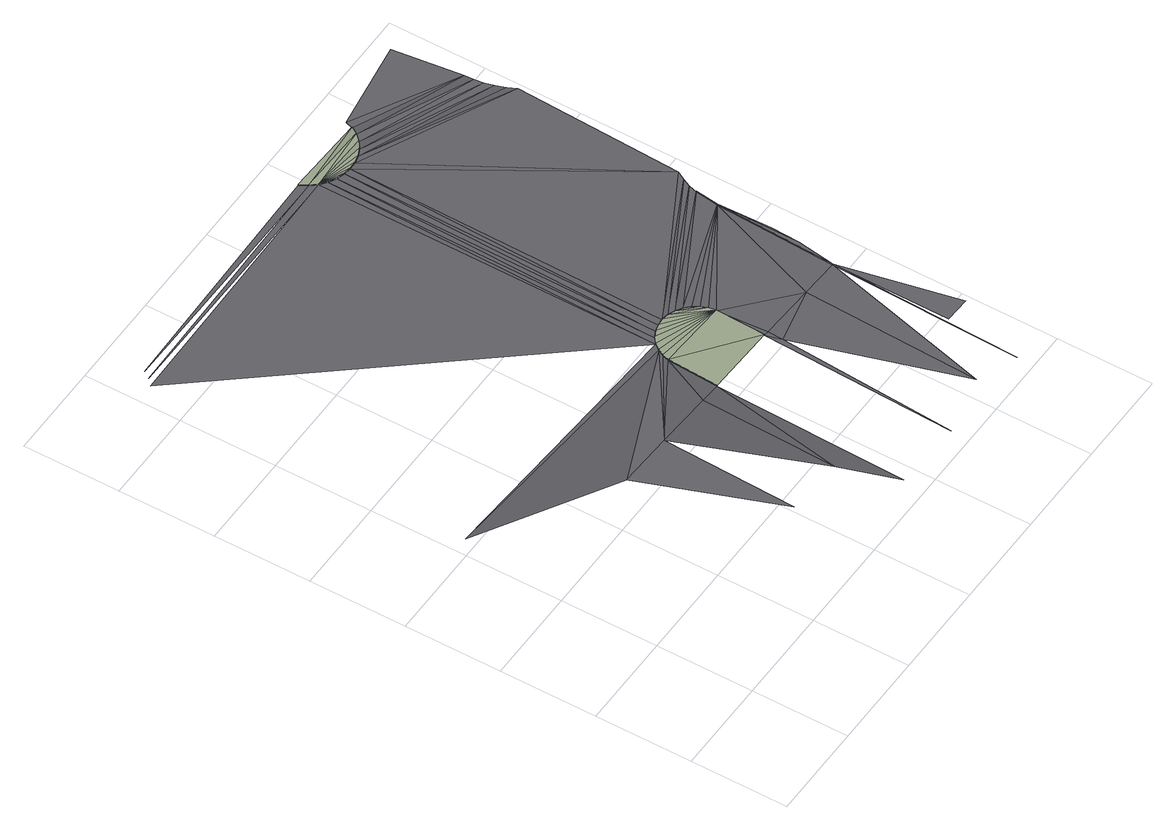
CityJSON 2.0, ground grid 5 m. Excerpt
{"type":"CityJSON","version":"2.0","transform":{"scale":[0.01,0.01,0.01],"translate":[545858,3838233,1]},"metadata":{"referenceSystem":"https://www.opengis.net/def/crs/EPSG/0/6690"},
"CityObjects":{
"road1":{"type":"Road","attributes":{"RoadStructureAttribute.sectionType":"1"},"geometry":[{"type":"MultiSurface","lod":"3","boundaries":[[[0,1,2]],[[3,4,1]],[[5,4,3]],[[3,6,5]],[[7,8,9]],[[9,10,7]],[[11,10,9]],[[9,12,11]],[[13,11,12]],[[14,15,16]],[[17,15,13]]],"semantics":{"surfaces":[{"type":"TrafficArea","function":"1010"},{"type":"TrafficArea","function":"1000"},{"type":"TrafficArea","function":"2000"},{"type":"AuxiliaryTrafficArea","function":"2000"}],"values":[0,0,1,1,1,1,0,0,0,2,3]}}]},
"road2":{"type":"Road","attributes":{"RoadStructureAttribute.sectionType":"4"},"geometry":[{"type":"MultiSurface","lod":"3","boundaries":[[[18,2,19]],[[19,2,1]],[[18,19,20]],[[20,21,22]],[[23,19,1]],[[24,1,4]],[[1,24,23]],[[21,25,26]],[[25,27,28]],[[4,5,24]],[[29,24,5]],[[29,30,24]],[[31,24,30]],[[31,23,24]],[[32,30,29]],[[33,23,31]],[[33,19,23]],[[34,19,33]],[[34,20,19]],[[35,20,34]],[[35,36,20]],[[30,37,31]],[[31,37,33]],[[38,36,35]],[[38,39,36]],[[33,37,34]],[[40,39,38]],[[34,37,35]],[[40,41,39]],[[35,37,38]],[[42,41,40]],[[42,43,41]],[[37,30,32]],[[38,37,40]],[[44,43,42]],[[44,45,43]],[[40,37,42]],[[46,45,44]],[[42,37,44]],[[45,46,47]],[[7,48,32]],[[49,47,46]],[[44,50,46]],[[48,7,10]],[[49,51,47]],[[46,52,49]],[[53,51,49]],[[53,54,51]],[[44,37,50]],[[32,48,37]],[[49,52,53]],[[46,50,52]],[[52,54,53]],[[52,55,54]],[[50,55,52]],[[56,37,48]],[[50,56,55]],[[56,50,37]],[[20,36,57]],[[36,39,58]],[[10,11,48]],[[39,41,59]],[[60,43,45]],[[41,43,61]],[[20,57,21]],[[62,51,54]],[[36,58,57]],[[62,54,55]],[[62,55,56]],[[39,59,58]],[[27,25,63]],[[41,61,59]],[[25,64,63]],[[25,21,64]],[[21,65,64]],[[21,57,65]],[[65,66,64]],[[57,66,65]],[[57,58,66]],[[67,64,66]],[[58,67,66]],[[45,47,68]],[[56,48,62]],[[47,51,69]],[[70,64,67]],[[58,59,67]],[[59,70,67]],[[71,64,70]],[[43,72,61]],[[59,61,70]],[[48,11,62]],[[73,64,71]],[[61,71,70]],[[61,74,71]],[[63,64,75]],[[76,64,73]],[[77,63,78]],[[74,73,71]],[[74,79,73]],[[80,64,76]],[[79,76,73]],[[75,64,80]],[[62,13,15]],[[11,13,62]],[[72,74,61]],[[79,81,76]],[[51,62,69]],[[78,63,75]],[[47,69,68]],[[81,80,76]],[[82,15,83]],[[45,68,60]],[[81,84,80]],[[43,60,72]],[[84,75,80]],[[85,82,83]],[[84,86,75]],[[62,15,82]],[[87,79,74]],[[86,78,75]],[[86,88,78]],[[82,69,62]],[[72,87,74]],[[69,82,89]],[[90,88,86]],[[90,91,88]],[[92,93,79]],[[87,92,79]],[[81,79,93]],[[93,94,81]],[[84,81,94]],[[86,84,95]],[[90,96,91]],[[84,94,95]],[[86,95,90]]],"semantics":{"surfaces":[{"type":"TrafficArea","function":"1020"},{"type":"AuxiliaryTrafficArea","function":"3000"},{"type":"AuxiliaryTrafficArea","function":"2000"},{"type":"TrafficArea","function":"2000"}],"values":[0,0,0,0,0,0,0,0,0,0,1,1,1,1,1,1,1,1,1,1,1,1,1,1,1,1,1,1,1,1,1,1,1,1,1,1,1,1,1,1,1,1,1,0,1,1,1,1,1,1,1,1,1,1,1,1,1,1,0,0,0,0,0,0,0,0,0,0,0,0,1,0,1,1,1,1,1,1,1,1,1,0,0,0,1,1,1,1,0,1,0,1,1,1,1,1,1,1,1,1,1,1,2,0,0,1,0,1,0,1,3,0,1,0,1,3,1,2,0,1,1,2,0,2,0,0,0,0,0,0,0,0,0,0,0]}}]}
},
"vertices":[
[992,413,88],[1017,1112,87],[723,1120,96],[1302,402,75],[1326,1103,70],[1435,1100,63],[1401,101,72],[1807,1089,59],[1771,90,57],[1830,1010,59],[1833,1089,59],[2133,1080,47],[2100,167,47],[2339,1074,40],[2469,459,47],[2339,1074,47],[2339,464,47],[2306,84,47],
[52,1536,83],[1472,1431,68],[1497,1462,68],[1495,3228,72],[77,3203,80],[1455,1398,69],[1445,1363,69],[1466,3263,72],[109,3234,81],[1444,3302,73],[134,3269,81],[1435,1100,70],[1445,1363,76],[1455,1398,76],[1807,1089,66],[1472,1431,75],[1497,1462,75],[1528,1487,75],[1528,1487,68],[1816,1350,66],[1563,1505,74],[1563,1505,67],[1600,1514,74],[1600,1514,67],[1636,1517,74],[1636,1517,67],[1672,1512,72],[1672,1512,65],[1708,1499,71],[1708,1499,64],[1816,1350,59],[1742,1479,69],[1808,1385,67],[1742,1479,62],[1793,1420,67],[1771,1452,68],[1771,1452,61],[1793,1420,60],[1808,1385,60],[1531,3200,72],[1570,3179,72],[1611,3166,72],[2409,1900,49],[1652,3162,71],[2360,1692,49],[1466,3263,79],[1495,3228,79],[1531,3200,79],[1570,3179,79],[1611,3166,79],[2390,1857,49],[2376,1812,49],[1652,3162,78],[1693,3164,77],[2433,1942,49],[1735,3174,76],[1693,3164,70],[1843,3253,72],[1775,3193,75],[1444,3302,80],[1867,3291,70],[1735,3174,69],[1812,3220,73],[1775,3193,68],[2360,1692,56],[2366,1269,50],[1812,3220,66],[2371,1419,52],[1843,3253,65],[2476,2811,45],[1867,3291,63],[2376,1812,56],[2414,3052,43],[1883,3331,62],[2454,2858,45],[2436,2907,44],[2424,2956,44],[2417,3004,44],[2372,3412,41]
]}
